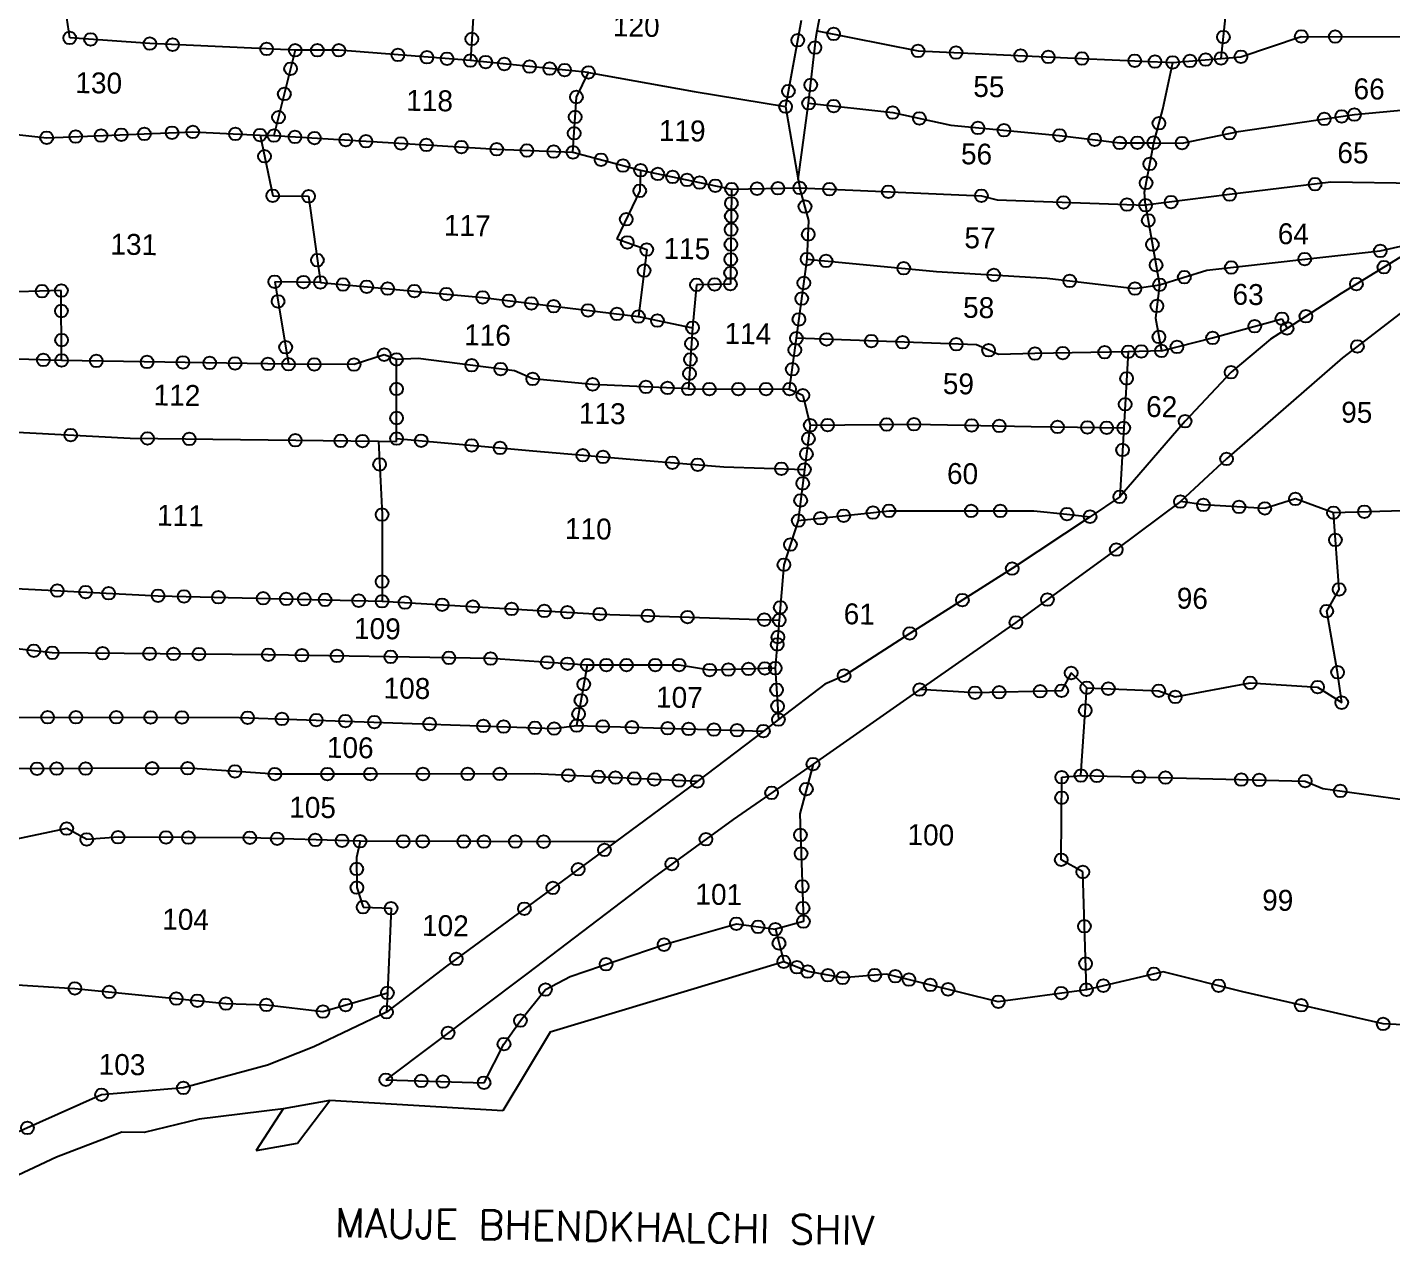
# Model space of a CAD drawing. Header units: metres. Extents: x 284523 to 287249, y 2089550 to 2091985.
# Drawn here: x 286040 to 286621, y 2089724 to 2090243 of the extents above; entities that cross this region are included whole.
import ezdxf
from ezdxf.enums import TextEntityAlignment as Align

# ---------------------------------------------------------------- set-up
doc = ezdxf.new("R2010")
doc.units = ezdxf.units.M
for name, color, linetype in [('OFF', 1, 'Continuous'), ('POLY_PARCEL', 6, 'Continuous'), ('POLY_ROAD', 30, 'Continuous'), ('TEXT_MAPOUT', 7, 'Continuous'), ('TEXT_PARCEL', 7, 'Continuous'), ('V_BOUND_LINE', 7, 'Continuous')]:
    doc.layers.add(name, color=color, linetype=linetype)
doc.styles.get("Standard").update_dxf_attribs({"font": 'simplex.shx'})
doc.styles.add('TEXT_MAP', font='')
doc.styles.get('TEXT_MAP').set_extended_font_data('Kruti Dev 050')

msp = doc.modelspace()

# ---------------------------------------------------------------- linework, layer by layer
for centre in [(286058.35, 2090238.01), (286067.21, 2090237.38), (286229.48, 2090237.59), (286368.18, 2090237.01), (286383.44, 2090239.69), (286549.34, 2090238.36), (286582.52, 2090238.62), (286596.93, 2090238.58), (286092.45, 2090235.58), (286102.15, 2090235.13), (286142.11, 2090233.3), (286154.3, 2090232.74), (286163.73, 2090232.75), (286172.89, 2090232.75), (286198.03, 2090230.77), (286375.49, 2090233.89), (286419.41, 2090232.49), (286435.59, 2090231.74), (286463.06, 2090230.46), (286152.34, 2090224.88), (286210.39, 2090229.8), (286218.97, 2090229.12), (286228.89, 2090228.34), (286235.39, 2090227.69), (286243.29, 2090226.9), (286254.06, 2090225.82), (286262.62, 2090224.97), (286474.81, 2090229.91), (286489.14, 2090229.24), (286511.63, 2090228.28), (286520.19, 2090227.92), (286527.78, 2090227.6), (286535.13, 2090228.2), (286541.81, 2090228.75), (286548.37, 2090229.3), (286556.8, 2090229.99), (286268.98, 2090224.33), (286279.13, 2090223.32), (286149.68, 2090214.19), (286273.99, 2090212.85), (286364.22, 2090215.34), (286373.7, 2090218.01), (286363.02, 2090208.8), (286372.82, 2090210.17), (286383.51, 2090208.99), (286147.2, 2090204.26), (286273.46, 2090204.37), (286408.62, 2090206.22), (286419.95, 2090203.73), (286521.94, 2090201.7), (286592.29, 2090203.53), (286599.72, 2090204.61), (286605.11, 2090205.39), (286048.53, 2090195.53), (286060.9, 2090196.01), (286071.69, 2090196.43), (286080.3, 2090196.77), (286090.13, 2090197.15), (286101.93, 2090197.61), (286110.73, 2090197.96), (286128.87, 2090197.14), (286139.35, 2090196.67), (286145.25, 2090196.4), (286154.21, 2090195.85), (286273.04, 2090197.41), (286444.9, 2090199.72), (286455.96, 2090198.69), (286479.66, 2090196.48), (286551.88, 2090197.42), (286162.51, 2090195.35), (286175.81, 2090194.53), (286184.39, 2090194.01), (286199.36, 2090193.09), (286210.14, 2090192.43), (286225.04, 2090191.52), (286240.08, 2090190.6), (286252.9, 2090190.08), (286264.35, 2090189.63), (286494.55, 2090194.63), (286505.22, 2090193.3), (286512.78, 2090193.36), (286519.7, 2090193.41), (286531.79, 2090193.24), (286141.24, 2090187.64), (286272.54, 2090189.3), (286284.47, 2090186.13), (286517.99, 2090184.34), (286293.85, 2090183.64), (286301.29, 2090181.67), (286308.64, 2090180.14), (286314.93, 2090178.84), (286300.97, 2090172.91), (286321.08, 2090177.56), (286326.45, 2090176.44), (286333.1, 2090175.06), (286340.03, 2090173.62), (286350.88, 2090173.83), (286359.77, 2090174), (286369.05, 2090174.17), (286381.7, 2090173.62), (286406.73, 2090172.53), (286516.47, 2090176.28), (286588.39, 2090175.75), (286144.76, 2090170.84), (286160.02, 2090170.62), (286339.96, 2090167.53), (286446.37, 2090170.81), (286481.3, 2090168.01), (286508.31, 2090167.03), (286516.22, 2090166.75), (286527.08, 2090168.13), (286552.01, 2090171.29), (286295.2, 2090160.81), (286339.89, 2090162.13), (286371.28, 2090166.19), (286339.82, 2090156.42), (286517.35, 2090160.31), (286295.63, 2090150.93), (286339.74, 2090150.07), (286372.67, 2090154.35), (286519.17, 2090150.07), (286163.75, 2090143.4), (286303.94, 2090147.9), (286339.66, 2090143.72), (286372.16, 2090143.87), (286583.97, 2090143.84), (286616.09, 2090147.31), (286302.82, 2090138.94), (286339.59, 2090138), (286380.25, 2090143.1), (286413.28, 2090139.94), (286520.72, 2090141.31), (286552.67, 2090140.28), (286617.67, 2090140.42), (286145.62, 2090134.21), (286157.83, 2090134.04), (286165.04, 2090133.93), (286174.7, 2090133.04), (286184.74, 2090132.11), (286325.1, 2090132.9), (286332.8, 2090133.08), (286339.53, 2090133.24), (286370.79, 2090133.68), (286451.64, 2090137.11), (286483.98, 2090134.58), (286522.2, 2090132.92), (286532.73, 2090136.16), (286605.97, 2090133.22), (286046.57, 2090130.2), (286054.77, 2090130.42), (286147.01, 2090125.81), (286193.65, 2090131.28), (286205.03, 2090130.23), (286218.66, 2090128.97), (286234.15, 2090127.53), (286245.32, 2090126.15), (286369.89, 2090127.05), (286511.72, 2090131.3), (286054.81, 2090121.76), (286254.86, 2090124.98), (286264.34, 2090123.81), (286278.93, 2090122.01), (286291.25, 2090120.49), (286521.07, 2090123.9), (286300.36, 2090119.36), (286308.46, 2090117.7), (286323.45, 2090114.61), (286368.69, 2090118.15), (286562.68, 2090115.26), (286574.26, 2090118.47), (286576.46, 2090114.36), (286584.49, 2090119.55), (286054.86, 2090109.41), (286367.62, 2090110.15), (286380.42, 2090109.67), (286399.48, 2090108.96), (286412.84, 2090108.47), (286521.89, 2090110.75), (286544.73, 2090110.29), (286150.25, 2090106.34), (286192.17, 2090103.17), (286322.98, 2090107.8), (286366.95, 2090105.19), (286435.67, 2090107.62), (286449.41, 2090105.08), (286469.14, 2090103.62), (286481.02, 2090103.86), (286498.78, 2090104.23), (286508.84, 2090104.43), (286514.37, 2090104.57), (286523, 2090104.78), (286529.55, 2090106.44), (286606.4, 2090106.71), (286047.11, 2090100.95), (286054.9, 2090100.74), (286069.66, 2090100.48), (286091.25, 2090100.11), (286106.5, 2090099.85), (286117.94, 2090099.65), (286128.74, 2090099.46), (286142.72, 2090099.22), (286151.46, 2090099.07), (286162.41, 2090099.01), (286179.34, 2090098.92), (286197.41, 2090101.16), (286229.42, 2090098.65), (286241.77, 2090097.06), (286322.53, 2090101.11), (286365.84, 2090096.95), (286255.41, 2090092.85), (286322.12, 2090095.05), (286508.18, 2090093.05), (286552.6, 2090095.66), (286197.43, 2090088.62), (286280.91, 2090090.54), (286303.56, 2090089.44), (286312.75, 2090089), (286321.68, 2090088.57), (286330.57, 2090088.55), (286342.95, 2090088.53), (286354.69, 2090088.52), (286364.7, 2090088.5), (286370.36, 2090085.9), (286507.55, 2090082.08), (286197.45, 2090076.21), (286417.64, 2090073.57), (286533.05, 2090074.84), (286058.76, 2090068.95), (286373.5, 2090073.1), (286380.9, 2090073.18), (286406.02, 2090073.45), (286442.22, 2090073.08), (286453.97, 2090072.85), (286478.75, 2090072.4), (286491.45, 2090072.2), (286499.71, 2090072.07), (286506.96, 2090071.96), (286091.45, 2090067.5), (286109.23, 2090067.28), (286154.35, 2090066.73), (286173.72, 2090066.49), (286182.94, 2090066.38), (286197.46, 2090067.45), (286207.93, 2090066.5), (286229.46, 2090064.55), (286241.49, 2090063.46), (286372.74, 2090067.37), (286506.42, 2090062.65), (286190.24, 2090056.47), (286276.72, 2090060.36), (286285.33, 2090059.62), (286314.82, 2090057.18), (286325.65, 2090056.34), (286371.88, 2090060.84), (286550.68, 2090058.78), (286361.25, 2090054.62), (286371.01, 2090054.27), (286370.31, 2090048.39), (286369.44, 2090041.15), (286505.27, 2090042.66), (286531.06, 2090040.63), (286540.84, 2090039.24), (286579.98, 2090041.77), (286191.26, 2090035.11), (286377.84, 2090033.56), (286387.79, 2090034.63), (286400.17, 2090035.96), (286407.04, 2090036.7), (286442.01, 2090036.67), (286454.41, 2090036.66), (286482.79, 2090035.33), (286492.59, 2090034.21), (286556.05, 2090038.36), (286566.98, 2090037.74), (286596.21, 2090035.91), (286609.37, 2090036.28), (286368.41, 2090032.55), (286365.08, 2090022.31), (286597.04, 2090024.33), (286503.75, 2090020.23), (286362.31, 2090013.77), (286459.46, 2090012.13), (286191.28, 2090006.57), (286053.03, 2090002.75), (286065.09, 2090002.14), (286074.9, 2090001.64), (286095.95, 2090000.56), (286106.99, 2090000.29), (286121.6, 2089999.93), (286140.67, 2089999.46), (286150.52, 2089999.22), (286158.14, 2089999.03), (286167.03, 2089998.81), (286181.32, 2089998.46), (286191.29, 2089998.21), (286438.3, 2089998.72), (286474.47, 2089998.94), (286598.56, 2090003.26), (286201.01, 2089997.64), (286216.87, 2089996.7), (286229.9, 2089995.92), (286246.42, 2089994.94), (286260.34, 2089994.12), (286270.18, 2089993.53), (286283.9, 2089992.72), (286360.78, 2089995.57), (286593.36, 2089994.05), (286304.43, 2089992.03), (286321.26, 2089991.47), (286353.96, 2089990.37), (286360.33, 2089990.16), (286461.08, 2089989.2), (286359.73, 2089982.99), (286415.9, 2089984.52), (286043.07, 2089977.11), (286050.91, 2089976.25), (286072.33, 2089976.06), (286092.35, 2089975.89), (286102.51, 2089975.8), (286113.31, 2089975.71), (286142.87, 2089975.45), (286157.16, 2089975.21), (286172.08, 2089974.95), (286359.47, 2089979.84), (286194.96, 2089974.55), (286219.73, 2089974.12), (286237.49, 2089973.81), (286261.59, 2089972.17), (286270.19, 2089971.59), (286278.58, 2089971.02), (286286.74, 2089971.01), (286295.31, 2089971.01), (286307.53, 2089971.01), (286317.72, 2089971.01), (286338.66, 2089969.12), (286347.23, 2089969.38), (286354.19, 2089969.59), (286358.62, 2089969.72), (286330.73, 2089968.88), (286387.89, 2089966.53), (286484.56, 2089967.67), (286560.75, 2089963.48), (286597.95, 2089968), (286277.14, 2089962.85), (286359.17, 2089960.5), (286420.09, 2089960.58), (286443.65, 2089959.26), (286453.92, 2089959.5), (286471.37, 2089959.92), (286480.52, 2089960.13), (286491.23, 2089961.39), (286500.38, 2089961), (286521.87, 2089960.1), (286528.87, 2089957.47), (286589.42, 2089961.66), (286275.93, 2089955.97), (286359.59, 2089953.5), (286490.58, 2089951.76), (286599.73, 2089955.04), (286048.93, 2089948.83), (286061, 2089948.82), (286078.15, 2089948.8), (286092.78, 2089948.78), (286106.12, 2089948.76), (286134.02, 2089948.61), (286148.64, 2089948.11), (286163.26, 2089947.61), (286175.65, 2089947.19), (286188.04, 2089946.77), (286211.51, 2089945.96), (286274.92, 2089950.21), (286359.94, 2089947.81), (286234.42, 2089945.16), (286242.98, 2089944.84), (286256.34, 2089944.33), (286264.53, 2089944.02), (286274.05, 2089945.28), (286285.23, 2089944.96), (286297.6, 2089944.59), (286312.85, 2089944.15), (286321.74, 2089943.89), (286332.54, 2089943.57), (286342.38, 2089943.28), (286353.57, 2089942.95), (286374.69, 2089928.89), (286044.46, 2089926.94), (286052.74, 2089926.96), (286065.12, 2089927), (286093.42, 2089927.09), (286108.5, 2089927.14), (286128.63, 2089925.8), (286145.65, 2089924.66), (286168, 2089924.65), (286186.33, 2089924.64), (286208.67, 2089924.67), (286227.74, 2089924.7), (286241.4, 2089924.72), (286270.62, 2089924.06), (286283.35, 2089923.47), (286290.63, 2089923.13), (286298.59, 2089922.76), (286480.55, 2089923.3), (286488.72, 2089924.03), (286495.49, 2089923.86), (286513.27, 2089923.41), (286524.71, 2089923.13), (286307.15, 2089922.36), (286317.6, 2089921.88), (286325.45, 2089921.51), (286371.85, 2089918.25), (286556.96, 2089922.32), (286564.6, 2089922.13), (286584.16, 2089921.64), (286599.1, 2089917.45), (286357.06, 2089916.66), (286480.49, 2089914.59), (286057.07, 2089901.41), (286065.61, 2089896.85), (286078.94, 2089897.76), (286099.34, 2089897.67), (286108.87, 2089897.63), (286135, 2089897.51), (286146.64, 2089897.14), (286162.83, 2089896.63), (286174.26, 2089896.27), (286181.94, 2089896.03), (286200.32, 2089895.99), (286208.58, 2089895.98), (286226.05, 2089895.94), (286234.63, 2089895.92), (286247.97, 2089895.9), (286260.04, 2089895.87), (286329.1, 2089896.88), (286369.35, 2089898.73), (286285.94, 2089892.37), (286369.63, 2089890.8), (286480.32, 2089888.16), (286180.49, 2089884.3), (286274.74, 2089884.13), (286314.61, 2089886.34), (286489.53, 2089882.96), (286180.55, 2089876.35), (286263.95, 2089876.18), (286370.11, 2089876.83), (286183.2, 2089867.99), (286195.13, 2089867.54), (286251.87, 2089867.29), (286370.43, 2089867.6), (286342.1, 2089860.96), (286351.31, 2089859.62), (286370.63, 2089861.86), (286490.22, 2089859.85), (286358.67, 2089858.56), (286311.29, 2089852.03), (286360.22, 2089852.53), (286222.85, 2089845.95), (286286.64, 2089843.69), (286362.22, 2089844.75), (286367.84, 2089842.44), (286490.7, 2089843.94), (286372.47, 2089840.54), (286381.06, 2089839), (286387.34, 2089837.88), (286400.96, 2089839.08), (286409.71, 2089838.59), (286415.54, 2089837.14), (286519.76, 2089839.61), (286060.53, 2089833.4), (286075.13, 2089831.93), (286193.53, 2089831.49), (286260.83, 2089832.91), (286424.6, 2089834.89), (286432.2, 2089833.01), (286480.32, 2089831.4), (286491.03, 2089832.87), (286498.3, 2089834.57), (286547.29, 2089834.54), (286103.66, 2089829.06), (286112.62, 2089828.15), (286124.83, 2089826.92), (286142.03, 2089826.4), (286175.74, 2089826.34), (286453.53, 2089827.72), (286582.47, 2089826.26), (286166.13, 2089823.55), (286193.17, 2089823.29), (286250.17, 2089819.71), (286617.36, 2089818.32), (286219.39, 2089814.43), (286243.17, 2089809.71), (286106.7, 2089791.03), (286192.88, 2089794.51), (286207.97, 2089794.05), (286217.2, 2089793.76), (286234.69, 2089793.22), (286071.88, 2089788.12), (286040.32, 2089774.04)]:
    msp.add_circle(centre, 2.7)
at = {"layer": 'OFF'}
msp.add_line((286137.7, 2089764.43), (286155.35, 2089767.53), dxfattribs=at)
at = {"layer": 'POLY_PARCEL'}
for p, q in [((286230.69, 2090256.61), (286228.89, 2090228.34)), ((286058.35, 2090238.01), (286055.82, 2090255.24)), ((286548.37, 2090229.3), (286550.95, 2090253.41)), ((286376.48, 2090241.08), (286419.41, 2090232.49)), ((286092.45, 2090235.58), (286058.35, 2090238.01)), ((286154.3, 2090232.74), (286092.45, 2090235.58)), ((286556.8, 2090229.99), (286582.52, 2090238.62)), ((286582.52, 2090238.62), (286629.22, 2090238.51)), ((286154.3, 2090232.74), (286145.25, 2090196.4)), ((286172.89, 2090232.75), (286154.3, 2090232.74)), ((286228.89, 2090228.34), (286172.89, 2090232.75)), ((286279.13, 2090223.32), (286228.89, 2090228.34)), ((286419.41, 2090232.49), (286489.14, 2090229.24)), ((286489.14, 2090229.24), (286527.78, 2090227.6)), ((286523.56, 2090207.69), (286527.78, 2090227.6)), ((286527.78, 2090227.6), (286548.37, 2090229.3)), ((286548.37, 2090229.3), (286556.8, 2090229.99)), ((286273.99, 2090212.85), (286279.13, 2090223.32)), ((286279.13, 2090223.32), (286324.09, 2090215.16)), ((286272.54, 2090189.3), (286273.99, 2090212.85)), ((286324.09, 2090215.16), (286363.02, 2090208.8)), ((286372.82, 2090210.17), (286408.62, 2090206.22)), ((286408.62, 2090206.22), (286433.3, 2090200.8)), ((286519.7, 2090193.41), (286523.56, 2090207.69)), ((286555.78, 2090198.23), (286605.11, 2090205.39)), ((286605.11, 2090205.39), (286627.93, 2090207.6)), ((286433.3, 2090200.8), (286479.66, 2090196.48)), ((286531.79, 2090193.24), (286555.78, 2090198.23)), ((286033.29, 2090197.13), (286048.53, 2090195.53)), ((286048.53, 2090195.53), (286110.73, 2090197.96)), ((286110.73, 2090197.96), (286139.35, 2090196.67)), ((286139.35, 2090196.67), (286145.25, 2090196.4)), ((286139.35, 2090196.67), (286144.76, 2090170.84)), ((286145.25, 2090196.4), (286240.08, 2090190.6)), ((286479.66, 2090196.48), (286505.22, 2090193.3)), ((286505.22, 2090193.3), (286519.7, 2090193.41)), ((286515.73, 2090172.38), (286519.7, 2090193.41)), ((286519.7, 2090193.41), (286531.79, 2090193.24)), ((286240.08, 2090190.6), (286272.54, 2090189.3)), ((286272.54, 2090189.3), (286301.29, 2090181.67)), ((286301.29, 2090181.67), (286300.97, 2090172.91)), ((286301.29, 2090181.67), (286340.03, 2090173.62)), ((286368.43, 2090177.76), (286369.05, 2090174.17)), ((286595.13, 2090176.58), (286552.01, 2090171.29)), ((286632.11, 2090176.07), (286595.13, 2090176.58)), ((286144.76, 2090170.84), (286160.02, 2090170.62)), ((286160.02, 2090170.62), (286165.04, 2090133.93)), ((286300.97, 2090172.91), (286291.24, 2090152.52)), ((286340.03, 2090173.62), (286339.53, 2090133.24)), ((286340.03, 2090173.62), (286369.05, 2090174.17)), ((286369.05, 2090174.17), (286446.37, 2090170.81)), ((286372.95, 2090160.22), (286369.05, 2090174.17)), ((286446.37, 2090170.81), (286453.1, 2090169.02)), ((286516.22, 2090166.75), (286515.73, 2090172.38)), ((286552.01, 2090171.29), (286516.22, 2090166.75)), ((286453.1, 2090169.02), (286516.22, 2090166.75)), ((286516.22, 2090166.75), (286522.2, 2090132.92)), ((286372.16, 2090143.87), (286372.95, 2090160.22)), ((286291.24, 2090152.52), (286303.94, 2090147.9)), ((286616.09, 2090147.31), (286636.42, 2090151.95)), ((286303.94, 2090147.9), (286300.36, 2090119.36)), ((286583.97, 2090143.84), (286616.09, 2090147.31)), ((286367.62, 2090110.15), (286372.16, 2090143.87)), ((286372.16, 2090143.87), (286427.18, 2090138.62)), ((286542.26, 2090139.1), (286583.97, 2090143.84)), ((286427.18, 2090138.62), (286474.32, 2090135.72)), ((286474.32, 2090135.72), (286511.72, 2090131.3)), ((286522.2, 2090132.92), (286542.26, 2090139.1)), ((286054.77, 2090130.42), (286021.18, 2090129.52)), ((286054.9, 2090100.74), (286054.77, 2090130.42)), ((286165.04, 2090133.93), (286145.62, 2090134.21)), ((286145.62, 2090134.21), (286151.46, 2090099.07)), ((286165.04, 2090133.93), (286234.15, 2090127.53)), ((286325.1, 2090132.9), (286323.45, 2090114.61)), ((286339.53, 2090133.24), (286325.1, 2090132.9)), ((286511.72, 2090131.3), (286522.2, 2090132.92)), ((286522.2, 2090132.92), (286520.42, 2090118.69)), ((286234.15, 2090127.53), (286300.36, 2090119.36)), ((286300.36, 2090119.36), (286323.45, 2090114.61)), ((286520.42, 2090118.69), (286523, 2090104.78)), ((286544.73, 2090110.29), (286574.26, 2090118.47)), ((286574.26, 2090118.47), (286576.46, 2090114.36)), ((286323.45, 2090114.61), (286321.68, 2090088.57)), ((286364.7, 2090088.5), (286367.62, 2090110.15)), ((286444.21, 2090107.31), (286367.62, 2090110.15)), ((286453.59, 2090103.29), (286444.21, 2090107.31)), ((286523, 2090104.78), (286544.73, 2090110.29)), ((286054.9, 2090100.74), (286010.79, 2090101.93)), ((286151.46, 2090099.07), (286054.9, 2090100.74)), ((286192.17, 2090103.17), (286179.34, 2090098.92)), ((286197.41, 2090101.16), (286192.17, 2090103.17)), ((286206.69, 2090101.6), (286197.41, 2090101.16)), ((286197.46, 2090067.45), (286197.41, 2090101.16)), ((286247.69, 2090096.29), (286206.69, 2090101.6)), ((286469.14, 2090103.62), (286453.59, 2090103.29)), ((286508.84, 2090104.43), (286469.14, 2090103.62)), ((286508.84, 2090104.43), (286506.96, 2090071.96)), ((286523, 2090104.78), (286508.84, 2090104.43)), ((286179.34, 2090098.92), (286151.46, 2090099.07)), ((286255.41, 2090092.85), (286247.69, 2090096.29)), ((286280.91, 2090090.54), (286255.41, 2090092.85)), ((286321.68, 2090088.57), (286280.91, 2090090.54)), ((286321.68, 2090088.57), (286364.7, 2090088.5)), ((286364.7, 2090088.5), (286370.36, 2090085.9)), ((286370.36, 2090085.9), (286373.5, 2090073.1)), ((286027.82, 2090070.62), (286084.12, 2090067.59)), ((286373.5, 2090073.1), (286371.01, 2090054.27)), ((286373.5, 2090073.1), (286417.64, 2090073.57)), ((286417.64, 2090073.57), (286467.58, 2090072.57)), ((286467.58, 2090072.57), (286506.96, 2090071.96)), ((286506.96, 2090071.96), (286505.27, 2090042.66)), ((286084.12, 2090067.59), (286189.77, 2090066.3)), ((286189.77, 2090066.3), (286191.26, 2090035.11)), ((286189.77, 2090066.3), (286197.46, 2090066.21)), ((286197.46, 2090067.45), (286255.49, 2090062.19)), ((286197.46, 2090066.21), (286197.46, 2090067.45)), ((286255.49, 2090062.19), (286301.78, 2090058.2)), ((286301.78, 2090058.2), (286336.71, 2090055.48)), ((286336.71, 2090055.48), (286371.01, 2090054.27)), ((286371.01, 2090054.27), (286368.41, 2090032.55)), ((286579.98, 2090041.77), (286566.98, 2090037.74)), ((286596.21, 2090035.91), (286579.98, 2090041.77)), ((286368.41, 2090032.55), (286407.04, 2090036.7)), ((286407.04, 2090036.7), (286468.66, 2090036.65)), ((286468.66, 2090036.65), (286482.79, 2090035.33)), ((286540.84, 2090039.24), (286531.06, 2090040.63)), ((286566.98, 2090037.74), (286540.84, 2090039.24)), ((286625.82, 2090036.74), (286596.21, 2090035.91)), ((286598.56, 2090003.26), (286596.21, 2090035.91)), ((286191.26, 2090035.11), (286191.29, 2089998.21)), ((286368.41, 2090032.55), (286362.31, 2090013.77)), ((286482.79, 2090035.33), (286492.59, 2090034.21)), ((286362.31, 2090013.77), (286360.33, 2089990.16)), ((286019.86, 2090004.45), (286095.95, 2090000.56)), ((286593.36, 2089994.05), (286598.56, 2090003.26)), ((286095.95, 2090000.56), (286191.29, 2089998.21)), ((286191.29, 2089998.21), (286283.9, 2089992.72)), ((286283.9, 2089992.72), (286360.33, 2089990.16)), ((286360.33, 2089990.16), (286358.62, 2089969.72)), ((286597.95, 2089968), (286593.36, 2089994.05)), ((286050.91, 2089976.25), (286018.02, 2089979.86)), ((286142.87, 2089975.45), (286050.91, 2089976.25)), ((286237.49, 2089973.81), (286142.87, 2089975.45)), ((286278.58, 2089971.02), (286237.49, 2089973.81)), ((286278.58, 2089971.02), (286274.05, 2089945.28)), ((286317.72, 2089971.01), (286278.58, 2089971.02)), ((286330.73, 2089968.88), (286317.72, 2089971.01)), ((286358.62, 2089969.72), (286330.73, 2089968.88)), ((286358.62, 2089969.72), (286359.94, 2089947.81)), ((286484.56, 2089967.67), (286480.52, 2089960.13)), ((286491.23, 2089961.39), (286484.56, 2089967.67)), ((286599.73, 2089955.04), (286597.95, 2089968)), ((286443.65, 2089959.26), (286420.09, 2089960.58)), ((286480.52, 2089960.13), (286443.65, 2089959.26)), ((286488.72, 2089924.03), (286491.23, 2089961.39)), ((286491.23, 2089961.39), (286521.87, 2089960.1)), ((286521.87, 2089960.1), (286528.87, 2089957.47)), ((286528.87, 2089957.47), (286560.75, 2089963.48)), ((286560.75, 2089963.48), (286589.42, 2089961.66)), ((286589.42, 2089961.66), (286599.73, 2089955.04)), ((286015.4, 2089948.87), (286130.46, 2089948.74)), ((286130.46, 2089948.74), (286228.66, 2089945.38)), ((286228.66, 2089945.38), (286264.53, 2089944.02)), ((286264.53, 2089944.02), (286274.05, 2089945.28)), ((286274.05, 2089945.28), (286353.57, 2089942.95)), ((286108.5, 2089927.14), (286015.08, 2089926.84)), ((286145.65, 2089924.66), (286108.5, 2089927.14)), ((286374.69, 2089928.89), (286369.04, 2089907.72)), ((286186.33, 2089924.64), (286145.65, 2089924.66)), ((286255.99, 2089924.74), (286186.33, 2089924.64)), ((286325.45, 2089921.51), (286255.99, 2089924.74)), ((286480.32, 2089888.16), (286480.55, 2089923.3)), ((286480.55, 2089923.3), (286488.72, 2089924.03)), ((286488.72, 2089924.03), (286584.16, 2089921.64)), ((286584.16, 2089921.64), (286591.71, 2089918.44)), ((286591.71, 2089918.44), (286624.56, 2089914.03)), ((286369.04, 2089907.72), (286370.63, 2089861.86)), ((286057.07, 2089901.41), (286032.3, 2089896.22)), ((286065.61, 2089896.85), (286057.07, 2089901.41)), ((286078.94, 2089897.76), (286065.61, 2089896.85)), ((286135, 2089897.51), (286078.94, 2089897.76)), ((286181.94, 2089896.03), (286135, 2089897.51)), ((286181.94, 2089896.03), (286180.45, 2089889.11)), ((286290.61, 2089895.81), (286181.94, 2089896.03)), ((286180.45, 2089889.11), (286180.55, 2089876.35)), ((286489.53, 2089882.96), (286480.32, 2089888.16)), ((286491.03, 2089832.87), (286489.53, 2089882.96)), ((286180.55, 2089876.35), (286183.2, 2089867.99)), ((286183.2, 2089867.99), (286195.13, 2089867.54)), ((286195.13, 2089867.54), (286193.53, 2089831.49)), ((286370.63, 2089861.86), (286358.67, 2089858.56)), ((286020.68, 2089835.94), (286060.53, 2089833.4)), ((286060.53, 2089833.4), (286124.83, 2089826.92)), ((286124.83, 2089826.92), (286142.03, 2089826.4)), ((286166.13, 2089823.55), (286193.53, 2089831.49)), ((286193.53, 2089831.49), (286193.17, 2089823.29)), ((286142.03, 2089826.4), (286166.13, 2089823.55))]:
    msp.add_line(p, q, dxfattribs=at)
at = {"layer": 'POLY_ROAD'}
for p, q in [((286376.48, 2090241.08), (286383.04, 2090276.29)), ((286369.71, 2090245.36), (286363.02, 2090208.8)), ((286376.03, 2090238.67), (286376.48, 2090241.08)), ((286372.82, 2090210.17), (286376.03, 2090238.67)), ((286368.43, 2090177.76), (286372.82, 2090210.17)), ((286363.02, 2090208.8), (286368.43, 2090177.76)), ((286636.42, 2090151.95), (286599.46, 2090129.21)), ((286599.46, 2090129.21), (286576.46, 2090114.36)), ((286624.54, 2090120.7), (286600.05, 2090101.82)), ((286576.46, 2090114.36), (286569.37, 2090109.79)), ((286569.37, 2090109.79), (286552.6, 2090095.66)), ((286600.05, 2090101.82), (286550.68, 2090058.78)), ((286552.6, 2090095.66), (286533.05, 2090074.84)), ((286533.05, 2090074.84), (286505.27, 2090042.66)), ((286550.68, 2090058.78), (286531.06, 2090040.63)), ((286505.27, 2090042.66), (286492.59, 2090034.21)), ((286531.06, 2090040.63), (286503.75, 2090020.23)), ((286492.59, 2090034.21), (286459.46, 2090012.13)), ((286503.75, 2090020.23), (286461.08, 2089989.2)), ((286459.46, 2090012.13), (286415.9, 2089984.52)), ((286461.08, 2089989.2), (286420.09, 2089960.58)), ((286415.9, 2089984.52), (286387.89, 2089966.53)), ((286387.89, 2089966.53), (286379.76, 2089962.93)), ((286379.76, 2089962.93), (286359.94, 2089947.81)), ((286420.09, 2089960.58), (286374.69, 2089928.89)), ((286353.57, 2089942.95), (286325.45, 2089921.51)), ((286359.94, 2089947.81), (286353.57, 2089942.95)), ((286374.69, 2089928.89), (286340.72, 2089905.33)), ((286325.45, 2089921.51), (286290.61, 2089895.81)), ((286340.72, 2089905.33), (286306.83, 2089880.68)), ((286290.61, 2089895.81), (286282.39, 2089889.75)), ((286282.39, 2089889.75), (286218.69, 2089842.88)), ((286306.83, 2089880.68), (286252.83, 2089839.57)), ((286311.29, 2089852.03), (286342.1, 2089860.96)), ((286342.1, 2089860.96), (286358.67, 2089858.56)), ((286358.67, 2089858.56), (286362.22, 2089844.75)), ((286271.38, 2089838.53), (286311.29, 2089852.03)), ((286252.83, 2089839.57), (286192.88, 2089794.51)), ((286218.69, 2089842.88), (286193.17, 2089823.29)), ((286260.83, 2089832.91), (286271.38, 2089838.53)), ((286250.17, 2089819.71), (286260.83, 2089832.91)), ((286193.17, 2089823.29), (286162.22, 2089808.54)), ((286243.17, 2089809.71), (286250.17, 2089819.71)), ((286234.69, 2089793.22), (286243.17, 2089809.71)), ((286162.22, 2089808.54), (286142.55, 2089800.75)), ((286142.55, 2089800.75), (286106.7, 2089791.03)), ((286192.88, 2089794.51), (286234.69, 2089793.22)), ((286071.88, 2089788.12), (286025.21, 2089767.31)), ((286106.7, 2089791.03), (286071.88, 2089788.12)), ((286149.24, 2089782.08), (286137.7, 2089764.43)), ((286155.35, 2089767.53), (286168.98, 2089785.65))]:
    msp.add_line(p, q, dxfattribs=at)
at = {"layer": 'V_BOUND_LINE'}
for p, q in [((286362.22, 2089844.75), (286262.79, 2089814.74)), ((286372.47, 2089840.54), (286362.22, 2089844.75)), ((286387.34, 2089837.88), (286372.47, 2089840.54)), ((286405.96, 2089839.52), (286387.34, 2089837.88)), ((286453.53, 2089827.72), (286405.96, 2089839.52)), ((286523.69, 2089840.53), (286491.03, 2089832.87)), ((286557.61, 2089831.92), (286523.69, 2089840.53)), ((286491.03, 2089832.87), (286453.53, 2089827.72)), ((286617.36, 2089818.32), (286557.61, 2089831.92)), ((286634.16, 2089817.53), (286617.36, 2089818.32)), ((286262.79, 2089814.74), (286242.69, 2089781.34)), ((286149.24, 2089782.08), (286113.37, 2089777.72)), ((286168.98, 2089785.65), (286149.24, 2089782.08)), ((286242.69, 2089781.34), (286168.98, 2089785.65)), ((286113.37, 2089777.72), (286089.96, 2089772.1)), ((286080.47, 2089772.23), (286052.65, 2089761.52)), ((286089.96, 2089772.1), (286080.47, 2089772.23)), ((286052.65, 2089761.52), (286029.17, 2089750.47))]:
    msp.add_line(p, q, dxfattribs=at)

# ---------------------------------------------------------------- texts
at = {"layer": 'TEXT_MAPOUT'}
msp.add_text('MAUJE BHENDKHALCHI SHIV', height=12.364, rotation=359.1736, dxfattribs=at).set_placement((286171.2, 2089727.55))
at = {"layer": 'TEXT_PARCEL', "style": 'TEXT_MAP'}
for s, p in [('120', (286299.49, 2090243)), ('130', (286070.7, 2090218.85)), ('55', (286449.54, 2090217.21)), ('118', (286211.51, 2090211.32)), ('66', (286611.39, 2090216.29)), ('119', (286319.04, 2090198.49)), ('56', (286444.31, 2090188.59)), ('65', (286604.5, 2090189.1)), ('117', (286227.53, 2090158.14)), ('64', (286579.12, 2090154.61)), ('131', (286085.62, 2090150.1)), ('115', (286321.01, 2090148.23)), ('57', (286445.76, 2090152.79)), ('63', (286559.87, 2090128.81)), ('58', (286445.19, 2090123.24)), ('116', (286236.17, 2090111.49)), ('114', (286346.98, 2090112.11)), ('59', (286436.57, 2090090.79)), ('112', (286104, 2090085.97)), ('113', (286285.01, 2090078.13)), ('62', (286523.08, 2090081.04)), ('95', (286606.13, 2090078.63)), ('60', (286438.35, 2090052.54)), ('111', (286105.47, 2090034.69)), ('110', (286279.06, 2090029.04)), ('96', (286536.14, 2089999.45)), ('61', (286394.39, 2089992.8)), ('109', (286189.3, 2089986.56)), ('108', (286201.88, 2089961.17)), ('107', (286317.84, 2089957.32)), ('106', (286177.74, 2089935.92)), ('105', (286161.7, 2089910.46)), ('100', (286424.85, 2089898.77)), ('101', (286334.6, 2089873.43)), ('99', (286572.48, 2089870.95)), ('104', (286107.68, 2089862.78)), ('102', (286218.24, 2089860.13)), ('103', (286080.62, 2089801.01))]:
    msp.add_text(s, height=8.902, rotation=359.1736, dxfattribs=at).set_placement(p, align=Align.MIDDLE)

doc.saveas('drawing.dxf')
